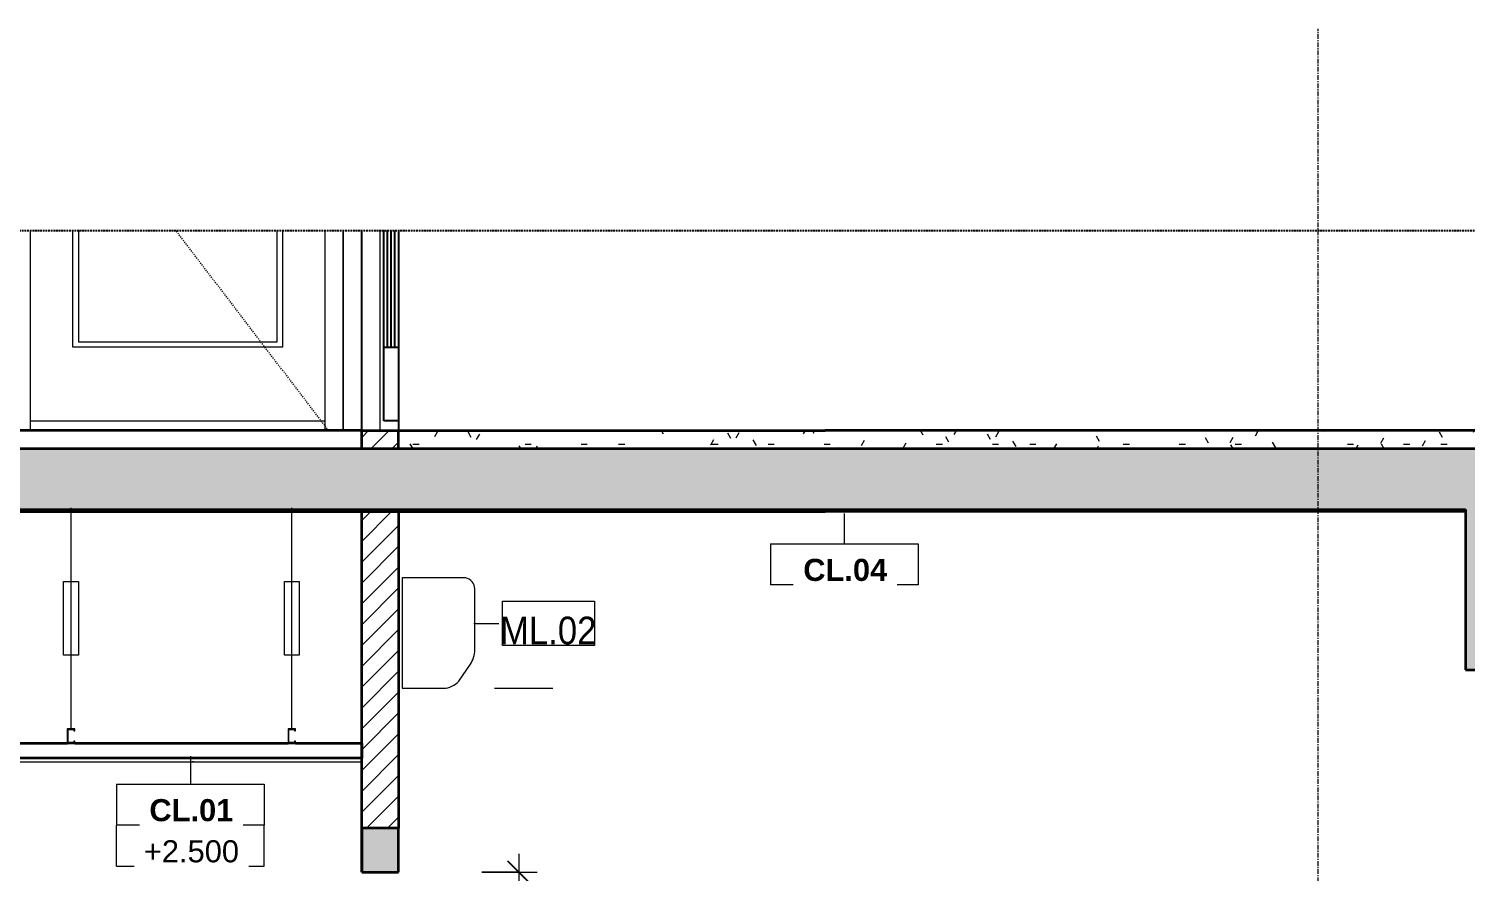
# Model space of a CAD drawing. Header units: millimetres. Extents: x 42054 to 236235, y 253 to 78637.
# Drawn here: x 77449 to 81356, y 4400 to 6691 of the extents above; entities that cross this region are included whole.
import ezdxf

# ---------------------------------------------------------------- set-up
doc = ezdxf.new("R2010")
doc.units = ezdxf.units.MM
for name, pattern in [('Centre', [31.75, 6.35, -4.7625, 15.875, -4.7625]), ('Dash', [6, 3, -3]), ('Grid Line', [22.225, 12.7, -3.175, 3.175, -3.175]), ('Hidden', [7.14375, 4.7625, -2.38125]), ('IMPORT-CENTER _2_', [40.64, 25.4, -5.08, 5.08, -5.08])]:
    doc.linetypes.add(name, pattern=pattern)
for name, color, linetype, lineweight in [('0-5', 130, 'Continuous', 5), ('A-ANNO-DIMS', 211, 'Continuous', 9), ('A-ANNO-DIMS-50', 211, 'Continuous', 9), ('A-CLNG-1', 250, 'Continuous', 35), ('A-CLNG-FNSH-1', 7, 'Continuous', 18), ('A-CLNG-IDEN', 151, 'Continuous', 9), ('A-CLNG-PATT-1', 7, 'Continuous', 18), ('A-DETL-GENF', 92, 'Continuous', 18), ('A-DETL-GENF-4', 92, 'Hidden', 25), ('A-DETL-GENF-5', 9, 'Continuous', 18), ('A-DETL-GENF-HDLN-1', 7, 'Dash', 18), ('A-DETL-MEDM', 33, 'Continuous', 35), ('A-DOOR', 31, 'Continuous', 18), ('A-DOOR-1', 7, 'Continuous', 18), ('A-DOOR-3', 10, 'Continuous', 25), ('A-FLOR-FNSH-1', 250, 'Continuous', 35), ('A-FLOR-LEVL-2', 51, 'Centre', 9), ('A-FLOR-PATT-1', 253, 'Continuous', 18), ('A-FLOR-PATT-3', 67, 'Continuous', 18), ('A-WALL-2', 250, 'Continuous', 35), ('A-WALL-3', 7, 'Continuous', 18), ('A-WALL-PATT-1', 9, 'Continuous', 18), ('G-IMPT', 8, 'Continuous', 18), ('G-IMPT-5', 8, 'IMPORT-CENTER _2_', 18), ('M-EQPM', 50, 'Continuous', 18), ('M-EQPM-1', 7, 'Continuous', 18), ('M-EQPM-3', 50, 'Continuous', 25), ('M-EQPM-IDEN', 50, 'Continuous', 9), ('S-GRID-1', 1, 'Grid Line', 9)]:
    doc.layers.add(name, color=color, linetype=linetype, lineweight=lineweight)
doc.styles.add('Arial_2', font='arial.ttf', dxfattribs={"width": 0.9, "height": 75})
doc.styles.add('Arial_3', font='arial.ttf', dxfattribs={"height": 60})
doc.styles.add('Arial_B_3', font='arialbd.ttf', dxfattribs={"height": 60})
doc.styles.add('UTM Avo', font='', dxfattribs={"width": 0.9, "height": 125})
doc.styles.get('UTM Avo').set_extended_font_data('UTM Avo')
doc.dimstyles.new('1_Dim_chi_tiet_2_5', dxfattribs={"dimscale": 304.8, "dimtxt": 124.912619, "dimasz": 0.19685, "dimexe": 0.164042, "dimexo": 0.0625, "dimgap": 0.016404, "dimtad": 1, "dimdec": 0, "dimrnd": 5, "dimzin": 0, "dimdsep": 46, "dimtxsty": 'UTM Avo', "dimblk1": 'OBLIQUE', "dimblk2": 'OBLIQUE', "dimsah": 1, "dimcen": 0.09, "dimdle": 0.164042, "dimazin": 0, "dimtfac": 1, "dimtdec": 4, "dimtix": 1, "dimtmove": 0, "dimatfit": 3, "dimfxl": 0.328084, "dimfxlon": 1, "dimtvp": 1, "dimtolj": 1, "dimtzin": 0, "dimarcsym": 2})
pattern_1 = [(50, (49739.84, 15773.77), (364.368, -31.878), [38.1, -419.1]), (355, (49739.84, 15773.77), (-70.486, 382.113), [30.48, -335.28]), (100.451, (49770.2, 15771.12), (293.885, 350.233), [32.38, -356.18]), (46.184, (49739.84, 15875.38), (542.158, -84.086), [57.15, -628.65]), (96.636, (49785, 15868.37), (474.805, 494.855), [48.57, -534.27]), (351.184, (49739.84, 15875.4), (474.81, 494.85), [45.72, -502.92]), (21, (49790.64, 15849.98), (303.2285, -204.5305), [38.1, -419.1]), (326, (49790.64, 15849.98), (123.604, 368.376), [30.48, -335.28]), (71.451, (49815.9, 15832.93), (426.834, 163.843), [32.38, -356.18]), (37.5, (49739.84, 15773.77), (6.1766, 169.1102), [3.353, -327.863, 3.353, -337.007, -336.55]), (37.5, (49739.84, 15773.77), (6.1766, 169.1102), [-671.576, 3.353, -333.197]), (7.5, (49739.84, 15773.77), (133.639, 200.3615), [3.353, -190.703, 3.353, -320.243, -128.27]), (7.5, (49739.84, 15773.77), (133.639, 200.3615), [-517.652, 3.353, -124.917]), (327.5, (49626.55, 15773.77), (271.1818, -11.4584), [3.353, -123.647, 3.353, -392.887, -525.78]), (327.5, (49626.55, 15773.77), (271.1818, -11.4584), [-523.24, 3.353, -522.427]), (317.5, (49575.75, 15773.77), (296.2585, 50.853), [3.353, -161.747, 3.353, -259.791, -373.38]), (317.5, (49575.75, 15773.77), (296.2585, 50.853), [-428.244, 3.353, -370.027]), (45, (49739.84, 15773.77), (-125.7236, 125.7236), []), (45, (49739.84, 15964.27), (-125.7236, 125.7236), [])]
pattern_2 = [(45, (49739.84, 15773.775), (-28.28427, 28.28427), [])]
pattern_3 = [(0, (49739.84, 15773.775), (203.2, 50.8), [16.764, -135.636, 16.764, -135.636, -812.8]), (0, (49739.84, 15773.775), (203.2, 50.8), [-304.8, 16.764, -288.036, 16.764, -135.636, -355.6]), (0, (49739.84, 15773.775), (203.2, 50.8), [-762, 16.764, -84.836, 16.764, -237.236]), (120, (49816.04, 15799.175), (-145.5941, 150.57636), [16.764, -135.636, 16.764, -135.636, -812.8]), (120, (49816.04, 15799.175), (-145.5941, 150.57636), [-304.8, 16.764, -288.036, 16.764, -135.636, -355.6]), (120, (49816.04, 15799.175), (-145.5941, 150.57636), [-762, 16.764, -84.836, 16.764, -237.236]), (240, (49841.44, 15900.775), (-57.6059, -201.37636), [16.764, -135.636, 16.764, -948.436]), (240, (49841.44, 15900.775), (-57.6059, -201.37636), [-169.164, -135.636, 16.764, -288.036, -508]), (240, (49841.44, 15900.775), (-57.6059, -201.37636), [-609.6, 16.764, -135.636, 16.764, -338.836]), (240, (49841.44, 15900.775), (-57.6059, -201.37636), [-778.764, -84.836, 16.764, -237.236])]

# ---------------------------------------------------------------- blocks, each defined once
blk = doc.blocks.new('NCV_TKTC_KET CAU_rvt-3-TKCS_CĂN HỘ LOẠI 1A - MẶT CẮT 2')
at = {"layer": 'A-FLOR-PATT-1'}
h = blk.add_hatch(dxfattribs=at)
h.set_pattern_fill('FP_3', color=256, style=0, pattern_type=2)
h.set_pattern_definition(pattern_1)
h.paths.add_polyline_path([(49683.2, 5380), (51412, 5380), (51412, 5385), (49152.9, 5385), (49152.9, 5380), (49202.6, 5380)])
h = blk.add_hatch(dxfattribs=at)
h.set_pattern_fill('FP_3', color=256, style=0, pattern_type=2)
h.set_pattern_definition(pattern_1)
h.paths.add_polyline_path([(49683.2, 5380), (51412, 5380), (51412, 5385), (49152.9, 5385), (49152.9, 5380), (49202.6, 5380)])
h = blk.add_hatch(dxfattribs=at)
h.set_pattern_fill('FP_3', color=256, style=0, pattern_type=2)
h.set_pattern_definition(pattern_1)
h.paths.add_polyline_path([(53152.6, 5380), (53152.6, 5385), (51412, 5385), (51412, 5380), (53143.5, 5380)])
h = blk.add_hatch(dxfattribs=at)
h.set_pattern_fill('FP_3', color=256, style=0, pattern_type=2)
h.set_pattern_definition(pattern_1)
h.paths.add_polyline_path([(53152.6, 5380), (53152.6, 5385), (51412, 5385), (51412, 5380), (53143.5, 5380)])
at = {"layer": 'A-FLOR-FNSH-1'}
for p in [(49152.9, 5380), (53152.6, 5380)]:
    blk.add_line(p, (51412, 5380), dxfattribs=at)
blk = doc.blocks.new('DOOR_CW_01 CANH MO-PANEL KINH - DIW_01-900x2200-CỬA GỖ VÂN LAMINATE-553375-TKCS_CĂN HỘ LOẠI 1A - MẶT CẮT 2')
at = {"layer": 'A-DOOR-1'}
for p, q in [((50152.6, 5600), (50152.6, 6143)), ((50202.6, 5600), (50202.6, 6143)), ((50252.6, 5600), (50252.6, 6143))]:
    blk.add_line(p, q, dxfattribs=at)
at = {"layer": 'A-DOOR-3'}
for p, q in [((50152.6, 5600), (50152.6, 6143)), ((50152.6, 5600), (50152.6, 6143)), ((50212.6, 5626), (50212.6, 6143)), ((50222.6, 5826), (50222.6, 6143)), ((50232.6, 5826), (50232.6, 6143)), ((50242.6, 5826), (50242.6, 6143)), ((50252.6, 6143), (50252.6, 5600)), ((50252.6, 6143), (50252.6, 5600)), ((50212.6, 5826), (50252.6, 5826)), ((50252.6, 5626), (50212.6, 5626))]:
    blk.add_line(p, q, dxfattribs=at)
blk = doc.blocks.new('DOOR_CW_01 CANH MO-PANEL KINH - DIG_01-900x2200-CỬA NHÔM KÍNH-901226-TKCS_CĂN HỘ LOẠI 1A - MẶT CẮT 2')
at = {"layer": 'A-DETL-GENF-HDLN-1'}
blk.add_line((50062.6, 5600), (49647.8, 6143), dxfattribs=at)
at = {"layer": 'A-DOOR-1'}
for p, q in [((49202.6, 6143), (49202.6, 5600)), ((49252.6, 5600), (49252.6, 6143)), ((49367.6, 5826), (49367.6, 6143)), ((49382.6, 6143), (49382.6, 5841)), ((49922.6, 5841), (49922.6, 6143)), ((49937.6, 6143), (49937.6, 5826)), ((50052.6, 6143), (50052.6, 5600)), ((50102.6, 5600), (50102.6, 6143)), ((49937.6, 5826), (49367.6, 5826)), ((49382.6, 5841), (49922.6, 5841)), ((49252.6, 5626), (50052.6, 5626))]:
    blk.add_line(p, q, dxfattribs=at)
blk = doc.blocks.new('NCV_TKTC_TANG 2_rvt-3-TKCS_CĂN HỘ LOẠI 1A - MẶT CẮT 2')
at = {"layer": 'A-FLOR-PATT-3'}
h = blk.add_hatch(dxfattribs=at)
h.set_pattern_fill('FP_5', color=256, style=0, pattern_type=2)
h.set_pattern_definition(pattern_3)
h.paths.add_polyline_path([(50301.3, 5550), (51412, 5550), (51412, 5600), (50252.6, 5600), (50252.6, 5550)])
h = blk.add_hatch(dxfattribs=at)
h.set_pattern_fill('FP_5', color=256, style=0, pattern_type=2)
h.set_pattern_definition(pattern_3)
h.paths.add_polyline_path([(51542.8, 5550), (53252.6, 5550), (53252.6, 5600), (51412, 5600), (51412, 5550)])
at = {"layer": 'A-WALL-PATT-1'}
h = blk.add_hatch(dxfattribs=at)
h.set_pattern_fill('FP_6', color=256, style=0, pattern_type=2)
h.set_pattern_definition(pattern_2)
h.paths.add_polyline_path([(50202.6, 5550), (50252.6, 5550), (50252.6, 5600), (50152.6, 5600), (50152.6, 5550), (50154.1, 5550)])
at = {"layer": 'A-FLOR-FNSH-1'}
for p, q in [((50152.6, 5600), (49152.6, 5600)), ((50152.6, 5550), (50152.6, 5600)), ((50252.6, 5600), (51412, 5600)), ((50252.6, 5550), (50252.6, 5600)), ((53252.6, 5600), (51412, 5600))]:
    blk.add_line(p, q, dxfattribs=at)
at = {"layer": 'A-WALL-2'}
for p, q in [((50152.6, 5550), (50152.6, 5600)), ((50152.6, 5600), (50252.6, 5600)), ((50252.6, 5550), (50252.6, 5600))]:
    blk.add_line(p, q, dxfattribs=at)
at = {"layer": 'A-WALL-3'}
for p, q in [((50102.6, 6143), (50102.6, 5700)), ((50102.6, 5700), (50102.6, 5600))]:
    blk.add_line(p, q, dxfattribs=at)
at = {"layer": 'A-DOOR'}
for name in ['DOOR_CW_01 CANH MO-PANEL KINH - DIG_01-900x2200-CỬA NHÔM KÍNH-901226-TKCS_CĂN HỘ LOẠI 1A - MẶT CẮT 2', 'DOOR_CW_01 CANH MO-PANEL KINH - DIW_01-900x2200-CỬA GỖ VÂN LAMINATE-553375-TKCS_CĂN HỘ LOẠI 1A - MẶT CẮT 2']:
    blk.add_blockref(name, (0, 0), dxfattribs=at)
blk = doc.blocks.new('Air_Conditioner_on_wall_20381 - Air_Conditioner_on_wall_20381-807496-TKCS_CĂN HỘ LOẠI 1A - MẶT CẮT 2')
at = {"layer": 'M-EQPM-1'}
for p, q in [((50435.2, 5200), (50263, 5200)), ((50263, 5200), (50263, 4900)), ((50460.3, 5004.1), (50460.3, 5170)), ((50416.4, 4919.1), (50448.4, 4964.8)), ((50263, 4900), (50375.3, 4900)), ((50513.9, 4900), (50672.1, 4900)), ((50513.9, 4900), (50672.1, 4900)), ((50513.9, 4900), (50672.1, 4900)), ((50513.9, 4900), (50672.1, 4900)), ((50642.1, 4900), (50672.1, 4900)), ((50642.1, 4900), (50672.1, 4900)), ((50642.1, 4900), (50672.1, 4900)), ((50642.1, 4900), (50672.1, 4900)), ((50642.1, 4900), (50672.1, 4900)), ((50642.1, 4900), (50672.1, 4900)), ((50642.1, 4900), (50672.1, 4900)), ((50642.1, 4900), (50672.1, 4900))]:
    blk.add_line(p, q, dxfattribs=at)
for centre, radius, start, end in [((50427.3, 5167.8), 33.1, 3.7944, 76.2056), ((50381.1, 5006.8), 79.3, 328.0261, 358.0261), ((50375.3, 4953.6), 53.6, 270.0167, 319.9833)]:
    blk.add_arc(centre, radius, start, end, dxfattribs=at)
blk = doc.blocks.new('NCV_TKTC_TANG 1_rvt-3-TKCS_CĂN HỘ LOẠI 1A - MẶT CẮT 2')
at = {"layer": 'A-CLNG-PATT-1'}
h = blk.add_hatch(dxfattribs=at)
h.set_pattern_fill('FP_4', color=256, style=0, pattern_type=2)
h.set_pattern_definition([(0, (49739.84, 15773.77), (406.4, 101.6), [16.764, -288.036, 16.764, -288.036, -1625.6]), (0, (49739.84, 15773.77), (406.4, 101.6), [-609.6, 16.764, -592.836, 16.764, -288.036, -711.2]), (0, (49739.84, 15773.77), (406.4, 101.6), [-1524, 16.764, -186.436, 16.764, -491.236]), (120, (49892.24, 15824.58), (-291.1882, 301.1527), [16.764, -288.036, 16.764, -1913.636]), (120, (49892.24, 15824.58), (-291.1882, 301.1527), [-321.564, -288.036, 16.764, -592.836, -1016]), (120, (49892.24, 15824.58), (-291.1882, 301.1527), [-1219.2, 16.764, -288.036, 16.764, -694.436]), (120, (49892.24, 15824.58), (-291.1882, 301.1527), [-1540.764, -186.436, 16.764, -491.236]), (240, (49943.04, 16027.77), (-115.2118, -402.7527), [16.764, -288.036, 16.764, -1913.636]), (240, (49943.04, 16027.77), (-115.2118, -402.7527), [-321.564, -288.036, 16.764, -592.836, -1016]), (240, (49943.04, 16027.77), (-115.2118, -402.7527), [-1219.2, 16.764, -288.036, 16.764, -694.436]), (240, (49943.04, 16027.77), (-115.2118, -402.7527), [-1540.764, -186.436, 16.764, -491.236])])
h.paths.add_polyline_path([(50102.6, 4700), (50152.6, 4700), (50152.6, 4710), (49152.6, 4710), (49152.6, 4700), (49814.8, 4700)])
at = {"layer": 'A-WALL-PATT-1'}
h = blk.add_hatch(dxfattribs=at)
h.set_pattern_fill('FP_6', color=256, style=0, pattern_type=2)
h.set_pattern_definition(pattern_2)
h.paths.add_polyline_path([(50252.6, 2150), (50252.6, 2200), (50152.6, 2200), (50152.6, 2150), (50251, 2150)])
h.paths.add_polyline_path([(50152.9, 4400), (50152.9, 4520), (50252.6, 4520), (50252.6, 5380), (50152.6, 5380), (50152.6, 4400)])
at = {"layer": 'A-CLNG-1'}
for p, q in [((50252.6, 5385), (50252.6, 5380)), ((50252.6, 5380), (51412, 5380)), ((53152.6, 5380), (51412, 5380)), ((49352.6, 4750), (49152.6, 4750)), ((49952.6, 4750), (49372.6, 4750)), ((50152.6, 4750), (49972.6, 4750)), ((50152.6, 4750), (50152.6, 4710)), ((50152.6, 4710), (49152.6, 4710))]:
    blk.add_line(p, q, dxfattribs=at)
at = {"layer": 'A-CLNG-FNSH-1'}
for p in [(49152.6, 4700), (50152.6, 4710)]:
    blk.add_line(p, (50152.6, 4700), dxfattribs=at)
at = {"layer": 'A-WALL-2'}
for p, q in [((50152.6, 4400), (50152.6, 5380)), ((50152.6, 5380), (50252.6, 5380)), ((50252.6, 5380), (50252.6, 4520))]:
    blk.add_line(p, q, dxfattribs=at)
at = {"layer": 'M-EQPM'}
blk.add_blockref('Air_Conditioner_on_wall_20381 - Air_Conditioner_on_wall_20381-807496-TKCS_CĂN HỘ LOẠI 1A - MẶT CẮT 2', (0, 0), dxfattribs=at)
blk = doc.blocks.new('TKTC_XREF_251221_MB TANG 2-7 - TKTC_XREF_260130_MB TANG 2-5_dwg_THU NUOC - THU NUOC-444531-TKCS_MB TẦNG 1-4746810-TKCS_CĂN HỘ LOẠI 1A - MẶT CẮT 2')
at = {"layer": 'G-IMPT'}
for p, q in [((52953.5, 5600), (53103.5, 5600)), ((53103.5, 5600), (52953.5, 5600)), ((52978.5, 5600), (53078.5, 5600)), ((53078.5, 5600), (52978.5, 5600)), ((52983.5, 5600), (53073.5, 5600)), ((53073.5, 5600), (52983.5, 5600)), ((53073.5, 5600), (52983.5, 5600)), ((52983.5, 5600), (53073.5, 5600)), ((52996.4, 5600), (52996.4, 5600)), ((52996.4, 5600), (52996.4, 5600)), ((52996.4, 5600), (52996.4, 5600)), ((52996.4, 5600), (53020.5, 5600)), ((53020.5, 5600), (52996.4, 5600)), ((52996.4, 5600), (53060.6, 5600)), ((53060.6, 5600), (52996.4, 5600)), ((52996.4, 5600), (53060.6, 5600)), ((53060.6, 5600), (52996.4, 5600)), ((53008.8, 5600), (53008.8, 5600)), ((53008.8, 5600), (53008.8, 5600)), ((53008.8, 5600), (53048.3, 5600)), ((53048.3, 5600), (53008.8, 5600)), ((53008.8, 5600), (53048.3, 5600)), ((53048.3, 5600), (53008.8, 5600)), ((53018.7, 5600), (53018.7, 5600)), ((53018.7, 5600), (53018.7, 5600)), ((53018.7, 5600), (53038.3, 5600)), ((53038.3, 5600), (53018.7, 5600)), ((53018.7, 5600), (53038.3, 5600)), ((53038.3, 5600), (53018.7, 5600)), ((53060.6, 5600), (53036.5, 5600)), ((53036.5, 5600), (53060.6, 5600)), ((53038.3, 5600), (53038.3, 5600)), ((53038.3, 5600), (53038.3, 5600)), ((53048.3, 5600), (53048.3, 5600)), ((53048.3, 5600), (53048.3, 5600)), ((53060.6, 5600), (53060.6, 5600)), ((53060.6, 5600), (53060.6, 5600)), ((53060.6, 5600), (53060.6, 5600))]:
    blk.add_line(p, q, dxfattribs=at)
blk = doc.blocks.new('TKTC_XREF_251221_MB TANG 2-7 - TKTC_XREF_260130_MB TANG 2-5_dwg_$cc-V54-TKCS_CĂN HỘ LOẠI 1A - MẶT CẮT 2')
at = {"layer": 'G-IMPT-5'}
for p, q in [((44805.9, 5600), (44684.8, 5600)), ((44745, 5600), (44745.7, 5600))]:
    blk.add_line(p, q, dxfattribs=at)
at = {"layer": 'M-EQPM'}
for p, q in [((44700.3, 5600), (44700.3, 5600)), ((44745.3, 5600), (44745.1, 5600)), ((44745.1, 5600), (44745.6, 5600)), ((44745.6, 5600), (44745.3, 5600))]:
    blk.add_line(p, q, dxfattribs=at)
blk = doc.blocks.new('TKTC_XREF_251221_MB TANG 2-7 - TKTC_XREF_260130_MB TANG 2-5_dwg_CUM U_DN100-V55-TKCS_CĂN HỘ LOẠI 1A - MẶT CẮT 2')
at = {"layer": 'G-IMPT'}
for p, q in [((44681.3, 5600), (44682.1, 5600)), ((44682.1, 5600), (44681.3, 5600)), ((44681.3, 5600), (44681.3, 5600)), ((44681.4, 5600), (44682.2, 5600)), ((44682.2, 5600), (44681.4, 5600)), ((44681.4, 5600), (44681.4, 5600)), ((44683.3, 5600), (44683.3, 5600)), ((44683.4, 5600), (44683.4, 5600)), ((44684.8, 5600), (44684.8, 5600)), ((44684.9, 5600), (44684.9, 5600)), ((44686.4, 5600), (44686.4, 5600)), ((44686.5, 5600), (44686.5, 5600)), ((44687.1, 5600), (44687.1, 5600)), ((44687.1, 5600), (44687.1, 5600)), ((44687.1, 5600), (44687.1, 5600)), ((44690.9, 5600), (44687.1, 5600)), ((44690.9, 5600), (44687.1, 5600)), ((44687.2, 5600), (44687.2, 5600)), ((44687.2, 5600), (44687.3, 5600)), ((44691, 5600), (44687.2, 5600)), ((44687.3, 5600), (44687.3, 5600)), ((44691, 5600), (44687.3, 5600)), ((44692.4, 5600), (44743.7, 5600)), ((44692.6, 5600), (44743.9, 5600)), ((44743.9, 5600), (44743.7, 5600)), ((44743.9, 5600), (44743.7, 5600)), ((44743.9, 5600), (44743.8, 5600))]:
    blk.add_line(p, q, dxfattribs=at)
at = {"layer": 'G-IMPT', "flags": 128}
for points in [[(44686.4, 5600), (44682.1, 5600), (44682.1, 5600), (44686.4, 5600)], [(44686.5, 5600), (44682.2, 5600), (44682.2, 5600), (44686.5, 5600)], [(44687.1, 5600), (44690.9, 5600), (44690.9, 5600), (44687.1, 5600)], [(44687.3, 5600), (44691, 5600), (44691, 5600), (44687.2, 5600)], [(44690.9, 5600), (44690.9, 5600), (44692.4, 5600), (44692.4, 5600), (44690.9, 5600), (44690.9, 5600)], [(44691, 5600), (44691, 5600), (44692.5, 5600), (44692.6, 5600), (44691, 5600), (44691, 5600)], [(44692.4, 5600), (44743.7, 5600), (44743.8, 5600)], [(44692.6, 5600), (44743.9, 5600), (44743.9, 5600)]]:
    blk.add_lwpolyline(points, dxfattribs=at)
blk = doc.blocks.new('TKTC_XREF_251221_MB TANG 2-7 - TKTC_XREF_260130_MB TANG 2-5_dwg_$cc-V56-TKCS_CĂN HỘ LOẠI 1A - MẶT CẮT 2')
at = {"layer": 'G-IMPT-5'}
for p, q in [((53006, 5600), (52884.9, 5600)), ((52945, 5600), (52945.8, 5600))]:
    blk.add_line(p, q, dxfattribs=at)
at = {"layer": 'M-EQPM'}
for p, q in [((52900.4, 5600), (52900.4, 5600)), ((52945.4, 5600), (52945.1, 5600)), ((52945.1, 5600), (52945.7, 5600)), ((52945.7, 5600), (52945.4, 5600))]:
    blk.add_line(p, q, dxfattribs=at)
blk = doc.blocks.new('TKTC_XREF_251221_MB TANG 2-7 - TKTC_XREF_260130_MB TANG 2-5_dwg_CUM U_DN100-V57-TKCS_CĂN HỘ LOẠI 1A - MẶT CẮT 2')
at = {"layer": 'G-IMPT'}
for p, q in [((52881.4, 5600), (52882.2, 5600)), ((52882.2, 5600), (52881.4, 5600)), ((52881.4, 5600), (52882.2, 5600)), ((52882.2, 5600), (52881.4, 5600)), ((52886.5, 5600), (52882.2, 5600)), ((52882.2, 5600), (52886.5, 5600)), ((52886.5, 5600), (52882.2, 5600)), ((52882.2, 5600), (52886.5, 5600)), ((52887.3, 5600), (52887.3, 5600)), ((52887.3, 5600), (52887.3, 5600)), ((52887.3, 5600), (52891, 5600)), ((52891, 5600), (52887.3, 5600)), ((52891, 5600), (52887.3, 5600)), ((52891, 5600), (52887.3, 5600)), ((52887.3, 5600), (52891, 5600)), ((52891, 5600), (52887.3, 5600)), ((52891, 5600), (52887.3, 5600)), ((52891, 5600), (52887.3, 5600)), ((52891, 5600), (52892.6, 5600)), ((52892.6, 5600), (52891, 5600)), ((52891, 5600), (52892.6, 5600)), ((52892.6, 5600), (52891, 5600)), ((52892.6, 5600), (52943.9, 5600)), ((52892.6, 5600), (52943.9, 5600)), ((52892.6, 5600), (52943.9, 5600)), ((52892.6, 5600), (52943.9, 5600)), ((52943.9, 5600), (52990.8, 5600)), ((52990.8, 5600), (52943.9, 5600)), ((52943.9, 5600), (52943.9, 5600)), ((52943.9, 5600), (52997, 5600)), ((52997, 5600), (52943.9, 5600))]:
    blk.add_line(p, q, dxfattribs=at)
blk = doc.blocks.new('TKTC_XREF_251221_MB TANG 2-7 - TKTC_XREF_260130_MB TANG 2-5_dwg_$cc-4746798-TKCS_CĂN HỘ LOẠI 1A - MẶT CẮT 2')
at = {"layer": 'G-IMPT-5'}
for p, q in [((52753.2, 5600), (52632.1, 5600)), ((52693, 5600), (52692.2, 5600))]:
    blk.add_line(p, q, dxfattribs=at)
at = {"layer": 'M-EQPM'}
for p, q in [((52737.6, 5600), (52647.6, 5600)), ((52647.6, 5600), (52692.6, 5600)), ((52692.3, 5600), (52692.3, 5600)), ((52692.6, 5600), (52737.6, 5600))]:
    blk.add_line(p, q, dxfattribs=at)
blk = doc.blocks.new('TKTC_XREF_251221_MB TANG 2-7 - TKTC_XREF_260130_MB TANG 2-5_dwg_CUM U_DN100-V58-TKCS_CĂN HỘ LOẠI 1A - MẶT CẮT 2')
at = {"layer": 'G-IMPT'}
for p, q in [((52638.5, 5600), (52637, 5600)), ((52637, 5600), (52649.1, 5600)), ((52638.5, 5600), (52640.8, 5600)), ((52647.6, 5600), (52638.5, 5600)), ((52639.6, 5600), (52646.5, 5600)), ((52748.8, 5600), (52639.9, 5600)), ((52640.8, 5600), (52645.3, 5600)), ((52641, 5600), (52641.8, 5600)), ((52641, 5600), (52645.1, 5600)), ((52641.8, 5600), (52644.3, 5600)), ((52641.8, 5600), (52644.3, 5600)), ((52641.8, 5600), (52644.3, 5600)), ((52644.3, 5600), (52645.1, 5600)), ((52645.3, 5600), (52647.6, 5600)), ((52742.5, 5600), (52646.2, 5600)), ((52646.2, 5600), (52649.4, 5600)), ((52649.1, 5600), (52647.6, 5600)), ((52739.4, 5600), (52649.4, 5600)), ((52742.5, 5600), (52739.4, 5600)), ((52741.1, 5600), (52739.6, 5600)), ((52739.6, 5600), (52751.7, 5600)), ((52741.1, 5600), (52743.4, 5600)), ((52750.2, 5600), (52741.1, 5600)), ((52742.3, 5600), (52749.1, 5600)), ((52743.4, 5600), (52747.9, 5600)), ((52743.7, 5600), (52744.4, 5600)), ((52743.7, 5600), (52747.7, 5600)), ((52744.4, 5600), (52746.9, 5600)), ((52744.4, 5600), (52746.9, 5600)), ((52744.4, 5600), (52746.9, 5600)), ((52746.9, 5600), (52747.7, 5600)), ((52747.9, 5600), (52750.2, 5600)), ((52751.7, 5600), (52750.2, 5600))]:
    blk.add_line(p, q, dxfattribs=at)
blk = doc.blocks.new('TKTC_XREF_251221_MB TANG 2-7 - TKTC_XREF_260130_MB TANG 2-5_dwg_$cc-4746808-TKCS_CĂN HỘ LOẠI 1A - MẶT CẮT 2')
at = {"layer": 'G-IMPT-5'}
for p, q in [((49809.2, 5600), (49656.2, 5600)), ((49732.7, 5600), (49732.7, 5600))]:
    blk.add_line(p, q, dxfattribs=at)
at = {"layer": 'M-EQPM'}
for p, q in [((49789.5, 5600), (49675.8, 5600)), ((49675.8, 5600), (49732.7, 5600)), ((49732.7, 5600), (49678.6, 5600)), ((49678.6, 5600), (49786.7, 5600)), ((49786.7, 5600), (49732.7, 5600)), ((49732.7, 5600), (49789.5, 5600))]:
    blk.add_line(p, q, dxfattribs=at)
blk = doc.blocks.new('TKTC_XREF_251221_MB TANG 2-7 - TKTC_XREF_260130_MB TANG 2-5_dwg_CUM U_DN100-V59-TKCS_CĂN HỘ LOẠI 1A - MẶT CẮT 2')
at = {"layer": 'G-IMPT'}
for p, q in [((49674.6, 5600), (49659.3, 5600)), ((49659.3, 5600), (49661.2, 5600)), ((49664.1, 5600), (49661.2, 5600)), ((49661.2, 5600), (49672.7, 5600)), ((49671.2, 5600), (49662.6, 5600)), ((49662.9, 5600), (49800.6, 5600)), ((49669.8, 5600), (49664.1, 5600)), ((49665.3, 5600), (49664.4, 5600)), ((49669.5, 5600), (49664.4, 5600)), ((49668.5, 5600), (49665.3, 5600)), ((49668.5, 5600), (49665.3, 5600)), ((49668.5, 5600), (49665.3, 5600)), ((49669.5, 5600), (49668.5, 5600)), ((49672.7, 5600), (49669.8, 5600)), ((49670.9, 5600), (49792.6, 5600)), ((49670.9, 5600), (49674.9, 5600)), ((49672.7, 5600), (49674.6, 5600)), ((49674.9, 5600), (49788.6, 5600)), ((49792.6, 5600), (49788.6, 5600)), ((49804.3, 5600), (49788.9, 5600)), ((49788.9, 5600), (49790.9, 5600)), ((49793.7, 5600), (49790.9, 5600)), ((49790.9, 5600), (49802.4, 5600)), ((49800.9, 5600), (49792.3, 5600)), ((49799.5, 5600), (49793.7, 5600)), ((49795, 5600), (49794.1, 5600)), ((49799.2, 5600), (49794.1, 5600)), ((49798.2, 5600), (49795, 5600)), ((49798.2, 5600), (49795, 5600)), ((49798.2, 5600), (49795, 5600)), ((49799.2, 5600), (49798.2, 5600)), ((49802.4, 5600), (49799.5, 5600)), ((49802.4, 5600), (49804.3, 5600))]:
    blk.add_line(p, q, dxfattribs=at)
blk = doc.blocks.new('TKTC_XREF_251221_MB TANG 2-7 - TKTC_XREF_260130_MB TANG 2-5_dwg_THU NUOC - THU NUOC-444531-TKCS_MB TẦNG 1-4746804-TKCS_CĂN HỘ LOẠI 1A - MẶT CẮT 2')
at = {"layer": 'G-IMPT'}
for p, q in [((44453.7, 5600), (44303.7, 5600)), ((44303.7, 5600), (44453.7, 5600)), ((44428.7, 5600), (44328.7, 5600)), ((44328.7, 5600), (44428.7, 5600)), ((44423.7, 5600), (44333.7, 5600)), ((44333.7, 5600), (44423.7, 5600)), ((44333.7, 5600), (44423.7, 5600)), ((44423.7, 5600), (44333.7, 5600)), ((44346.7, 5600), (44346.7, 5600)), ((44346.7, 5600), (44346.7, 5600)), ((44346.7, 5600), (44346.7, 5600)), ((44346.7, 5600), (44370.7, 5600)), ((44370.7, 5600), (44346.7, 5600)), ((44410.9, 5600), (44346.7, 5600)), ((44346.7, 5600), (44410.9, 5600)), ((44410.9, 5600), (44346.7, 5600)), ((44346.7, 5600), (44410.9, 5600)), ((44359, 5600), (44359, 5600)), ((44359, 5600), (44359, 5600)), ((44398.5, 5600), (44359, 5600)), ((44359, 5600), (44398.5, 5600)), ((44398.5, 5600), (44359, 5600)), ((44359, 5600), (44398.5, 5600)), ((44368.9, 5600), (44368.9, 5600)), ((44368.9, 5600), (44368.9, 5600)), ((44388.5, 5600), (44368.9, 5600)), ((44368.9, 5600), (44388.5, 5600)), ((44388.5, 5600), (44368.9, 5600)), ((44368.9, 5600), (44388.5, 5600)), ((44410.9, 5600), (44386.7, 5600)), ((44386.7, 5600), (44410.9, 5600)), ((44388.5, 5600), (44388.5, 5600)), ((44388.5, 5600), (44388.5, 5600)), ((44398.5, 5600), (44398.5, 5600)), ((44398.5, 5600), (44398.5, 5600)), ((44410.9, 5600), (44410.9, 5600)), ((44410.9, 5600), (44410.9, 5600)), ((44410.9, 5600), (44410.9, 5600))]:
    blk.add_line(p, q, dxfattribs=at)
blk = doc.blocks.new('TKTC_XREF_251221_MB TANG 2-7 - TKTC_XREF_251221_MB TANG 2-7-2039446-TKCS_CĂN HỘ LOẠI 1A - MẶT CẮT 2')
at = {"layer": 'M-EQPM'}
for p, q in [((49804.1, 5600), (49653.7, 5600)), ((49653.7, 5600), (49654, 5600)), ((49653.8, 5600), (49804.2, 5600)), ((49804.2, 5600), (49653.8, 5600)), ((49654, 5600), (49804.4, 5600)), ((49804.4, 5600), (49804.1, 5600)), ((52635, 5600), (52754.6, 5600)), ((52752.6, 5600), (52636.8, 5600)), ((52636.8, 5600), (52752.6, 5600)), ((52754.6, 5600), (52636.8, 5600)), ((52852.6, 5600), (52892.4, 5600)), ((52892.4, 5600), (52852.6, 5600)), ((52852.6, 5600), (52892.6, 5600)), ((52892.6, 5600), (52852.6, 5600)), ((52892.6, 5600), (53012.4, 5600)), ((53012.4, 5600), (52892.6, 5600)), ((52892.6, 5600), (53012.6, 5600)), ((53012.6, 5600), (52892.6, 5600))]:
    blk.add_line(p, q, dxfattribs=at)
at = {"layer": 'M-EQPM-3'}
for p, q in [((44802.6, 5600), (49452.6, 5600)), ((48852.6, 5600), (53638.7, 5600)), ((52927.6, 5600), (48852.6, 5600)), ((49452.6, 5600), (52927.6, 5600)), ((52927.6, 5600), (53638.7, 5600)), ((53638.7, 5600), (52927.6, 5600))]:
    blk.add_line(p, q, dxfattribs=at)
for name, p in [('TKTC_XREF_251221_MB TANG 2-7 - TKTC_XREF_260130_MB TANG 2-5_dwg_$cc-4746808-TKCS_CĂN HỘ LOẠI 1A - MẶT CẮT 2', (0, 0)), ('TKTC_XREF_251221_MB TANG 2-7 - TKTC_XREF_260130_MB TANG 2-5_dwg_CUM U_DN100-V59-TKCS_CĂN HỘ LOẠI 1A - MẶT CẮT 2', (0, 0)), ('TKTC_XREF_251221_MB TANG 2-7 - TKTC_XREF_260130_MB TANG 2-5_dwg_THU NUOC - THU NUOC-444531-TKCS_MB TẦNG 1-4746804-TKCS_CĂN HỘ LOẠI 1A - MẶT CẮT 2', (5449.4, 0)), ('TKTC_XREF_251221_MB TANG 2-7 - TKTC_XREF_260130_MB TANG 2-5_dwg_$cc-4746798-TKCS_CĂN HỘ LOẠI 1A - MẶT CẮT 2', (0, 0)), ('TKTC_XREF_251221_MB TANG 2-7 - TKTC_XREF_260130_MB TANG 2-5_dwg_CUM U_DN100-V58-TKCS_CĂN HỘ LOẠI 1A - MẶT CẮT 2', (0, 0)), ('TKTC_XREF_251221_MB TANG 2-7 - TKTC_XREF_260130_MB TANG 2-5_dwg_CUM U_DN100-V55-TKCS_CĂN HỘ LOẠI 1A - MẶT CẮT 2', (8200, 0)), ('TKTC_XREF_251221_MB TANG 2-7 - TKTC_XREF_260130_MB TANG 2-5_dwg_CUM U_DN100-V57-TKCS_CĂN HỘ LOẠI 1A - MẶT CẮT 2', (0, 0)), ('TKTC_XREF_251221_MB TANG 2-7 - TKTC_XREF_260130_MB TANG 2-5_dwg_$cc-V54-TKCS_CĂN HỘ LOẠI 1A - MẶT CẮT 2', (8200, 0)), ('TKTC_XREF_251221_MB TANG 2-7 - TKTC_XREF_260130_MB TANG 2-5_dwg_$cc-V56-TKCS_CĂN HỘ LOẠI 1A - MẶT CẮT 2', (0, 0)), ('TKTC_XREF_251221_MB TANG 2-7 - TKTC_XREF_260130_MB TANG 2-5_dwg_THU NUOC - THU NUOC-444531-TKCS_MB TẦNG 1-4746810-TKCS_CĂN HỘ LOẠI 1A - MẶT CẮT 2', (0, 0))]:
    blk.add_blockref(name, p)
blk = doc.blocks.new('BORDER VIEW - BORDER VIEW-3681495-TKCS_CĂN HỘ LOẠI 1A - MẶT CẮT 2')
at = {"layer": 'A-DETL-GENF-4'}
blk.add_line((44392.6, 6143), (53488.7, 6143), dxfattribs=at)
blk = doc.blocks.new('Repeating Detail - THANH TREO TRẦN 600-354052-TKCS_CĂN HỘ LOẠI 1A - MẶT CẮT 2')
at = {"layer": 'A-DETL-GENF'}
for points in [[(49372.564287, 4750), (49372.564287, 4756), (49370.064287, 4756), (49370.064287, 4752.5), (49355.064287, 4752.5), (49355.064287, 4787.5), (49370.064287, 4787.5), (49370.064287, 4784), (49372.564287, 4784), (49372.564287, 4790), (49352.564287, 4790), (49352.564287, 4750), (49370.064287, 4750)], [(49972.564287, 4750), (49972.564287, 4756), (49970.064287, 4756), (49970.064287, 4752.5), (49955.064287, 4752.5), (49955.064287, 4787.5), (49970.064287, 4787.5), (49970.064287, 4784), (49972.564287, 4784), (49972.564287, 4790), (49952.564287, 4790), (49952.564287, 4750), (49970.064287, 4750)]]:
    blk.add_hatch(color=256, dxfattribs=at).paths.add_polyline_path(points)
for p, q in [((49362.564287, 4790), (49362.564287, 5390)), ((49962.564287, 4790), (49962.564287, 5390)), ((49342.564287, 5190), (49382.564287, 5190)), ((49342.564287, 4990), (49342.564287, 5190)), ((49382.564287, 5190), (49382.564287, 4990)), ((49942.564287, 5190), (49982.564287, 5190)), ((49942.564287, 4990), (49942.564287, 5190)), ((49982.564287, 5190), (49982.564287, 4990)), ((49382.564287, 4990), (49342.564287, 4990)), ((49982.564287, 4990), (49942.564287, 4990)), ((49372.564287, 4790), (49352.564287, 4790)), ((49352.564287, 4790), (49352.564287, 4750)), ((49372.564287, 4790), (49352.564287, 4790)), ((49352.564287, 4790), (49352.564287, 4750)), ((49355.064287, 4787.5), (49370.064287, 4787.5)), ((49355.064287, 4752.5), (49355.064287, 4787.5)), ((49355.064287, 4752.5), (49355.064287, 4787.5)), ((49355.064287, 4787.5), (49370.064287, 4787.5)), ((49370.064287, 4787.5), (49370.064287, 4784)), ((49370.064287, 4787.5), (49370.064287, 4784)), ((49370.064287, 4784), (49372.564287, 4784)), ((49370.064287, 4784), (49372.564287, 4784)), ((49372.564287, 4784), (49372.564287, 4790)), ((49372.564287, 4784), (49372.564287, 4790)), ((49972.564287, 4790), (49952.564287, 4790)), ((49952.564287, 4790), (49952.564287, 4750)), ((49972.564287, 4790), (49952.564287, 4790)), ((49952.564287, 4790), (49952.564287, 4750)), ((49955.064287, 4787.5), (49970.064287, 4787.5)), ((49955.064287, 4752.5), (49955.064287, 4787.5)), ((49955.064287, 4752.5), (49955.064287, 4787.5)), ((49955.064287, 4787.5), (49970.064287, 4787.5)), ((49970.064287, 4787.5), (49970.064287, 4784)), ((49970.064287, 4787.5), (49970.064287, 4784)), ((49970.064287, 4784), (49972.564287, 4784)), ((49970.064287, 4784), (49972.564287, 4784)), ((49972.564287, 4784), (49972.564287, 4790)), ((49972.564287, 4784), (49972.564287, 4790)), ((49352.564287, 4750), (49372.564287, 4750)), ((49352.564287, 4750), (49372.564287, 4750)), ((49370.064287, 4752.5), (49355.064287, 4752.5)), ((49370.064287, 4752.5), (49355.064287, 4752.5)), ((49372.564287, 4756), (49370.064287, 4756)), ((49370.064287, 4756), (49370.064287, 4752.5)), ((49372.564287, 4756), (49370.064287, 4756)), ((49370.064287, 4756), (49370.064287, 4752.5)), ((49372.564287, 4750), (49372.564287, 4756)), ((49372.564287, 4750), (49372.564287, 4756)), ((49952.564287, 4750), (49972.564287, 4750)), ((49952.564287, 4750), (49972.564287, 4750)), ((49970.064287, 4752.5), (49955.064287, 4752.5)), ((49970.064287, 4752.5), (49955.064287, 4752.5)), ((49972.564287, 4756), (49970.064287, 4756)), ((49970.064287, 4756), (49970.064287, 4752.5)), ((49972.564287, 4756), (49970.064287, 4756)), ((49970.064287, 4756), (49970.064287, 4752.5)), ((49972.564287, 4750), (49972.564287, 4756)), ((49972.564287, 4750), (49972.564287, 4756))]:
    blk.add_line(p, q, dxfattribs=at)
blk = doc.blocks.new('DIMBLOCK73-TKCS_CĂN HỘ LOẠI 1A - MẶT CẮT 2')
at = {"layer": 'A-ANNO-DIMS-50', "lineweight": 25}
for p, q in [((78780.4, 4400), (78750.4, 4430)), ((78780.4, 4400), (78810.4, 4370)), ((78780.4, 2200), (78750.4, 2230)), ((78780.4, 2200), (78810.4, 2170))]:
    blk.add_line(p, q, dxfattribs=at)
at = {"layer": 'A-ANNO-DIMS-50'}
for p, q in [((78780.4, 4450), (78780.4, 2150)), ((78680.4, 4400), (78830.4, 4400)), ((78780.4, 4400), (78680.4, 4400)), ((78880.4, 2200), (78730.4, 2200)), ((78780.4, 2200), (78880.4, 2200))]:
    blk.add_line(p, q, dxfattribs=at)
at = {"layer": 'A-ANNO-DIMS-50', "color": 0, "insert": (78618, 3128.8), "char_height": 125, "width": 410.824, "attachment_point": 1, "rotation": 90, "line_spacing_factor": 1.110334, "style": 'UTM Avo'}
blk.add_mtext('2200', dxfattribs=at)
blk = doc.blocks.new('_Oblique')
at = {"color": 0, "linetype": 'ByBlock', "lineweight": -2}
blk.add_line((-0.5, -0.5), (0.5, 0.5), dxfattribs=at)
blk = doc.blocks.new('M_Ceiling Tag w Height - M_Ceiling Tag w Height-4076435-TKCS_CĂN HỘ LOẠI 1A - MẶT CẮT 2')
at = {"layer": 'A-CLNG-IDEN'}
for p, q in [((49486.3, 4639.4), (49486.3, 4528.2)), ((49486.3, 4639.4), (49887.5, 4639.4)), ((49887.5, 4639.4), (49887.5, 4528.2)), ((49486.3, 4416.9), (49486.3, 4528.2)), ((49887.5, 4528.2), (49486.3, 4528.2)), ((49887.5, 4416.9), (49887.5, 4528.2)), ((49486.3, 4416.9), (49887.5, 4416.9))]:
    blk.add_line(p, q, dxfattribs=at)
blk = doc.blocks.new('M_Ceiling Tag w Height - M_Ceiling Tag-4076437-TKCS_CĂN HỘ LOẠI 1A - MẶT CẮT 2')
at = {"layer": 'A-CLNG-IDEN'}
for p, q in [((51263.5, 5292.2), (51263.5, 5181)), ((51263.5, 5292.2), (51664.7, 5292.2)), ((51664.7, 5292.2), (51664.7, 5181)), ((51664.7, 5181), (51263.5, 5181))]:
    blk.add_line(p, q, dxfattribs=at)
blk = doc.blocks.new('M_ME Tag - Boxed-4073756-TKCS_CĂN HỘ LOẠI 1A - MẶT CẮT 2')
at = {"layer": 'M-EQPM-IDEN'}
for p, q in [((50535.2, 5016.1), (50535.2, 5136.1)), ((50535.2, 5136.1), (50785.2, 5136.1)), ((50785.2, 5136.1), (50785.2, 5016.1)), ((50785.2, 5016.1), (50535.2, 5016.1))]:
    blk.add_line(p, q, dxfattribs=at)

msp = doc.modelspace()

# ---------------------------------------------------------------- hatches: boundary and pattern name
at = {"layer": 'A-DETL-GENF-5'}
h = msp.add_hatch(dxfattribs=at)
h.set_pattern_fill('FP_3', color=256, style=0, pattern_type=2)
h.set_pattern_definition([(50, (77940.73, 15773.77), (364.368, -31.878), [38.1, -419.1]), (355, (77940.73, 15773.77), (-70.486, 382.113), [30.48, -335.28]), (100.451, (77971.1, 15771.12), (293.885, 350.233), [32.38, -356.18]), (46.184, (77940.73, 15875.38), (542.158, -84.086), [57.15, -628.65]), (96.636, (77985.9, 15868.37), (474.805, 494.855), [48.57, -534.27]), (351.184, (77940.7, 15875.4), (474.81, 494.85), [45.72, -502.92]), (21, (77991.53, 15849.98), (303.2285, -204.5305), [38.1, -419.1]), (326, (77991.53, 15849.98), (123.604, 368.376), [30.48, -335.28]), (71.451, (78016.8, 15832.93), (426.834, 163.843), [32.38, -356.18]), (37.5, (77940.73, 15773.77), (6.1766, 169.1102), [3.353, -327.863, 3.353, -337.007, -336.55]), (37.5, (77940.73, 15773.77), (6.1766, 169.1102), [-671.576, 3.353, -333.197]), (7.5, (77940.73, 15773.77), (133.6389, 200.3615), [3.353, -190.703, 3.353, -320.243, -128.27]), (7.5, (77940.73, 15773.77), (133.6389, 200.3615), [-517.652, 3.353, -124.917]), (327.5, (77827.44, 15773.77), (271.1818, -11.4584), [3.353, -123.647, 3.353, -392.887, -525.78]), (327.5, (77827.44, 15773.77), (271.1818, -11.4584), [-523.24, 3.353, -522.427]), (317.5, (77776.64, 15773.77), (296.2585, 50.853), [3.353, -161.747, 3.353, -259.791, -373.38]), (317.5, (77776.64, 15773.77), (296.2585, 50.853), [-428.244, 3.353, -370.027]), (45, (77940.73, 15773.77), (-125.7236, 125.7236), []), (45, (77940.73, 15964.27), (-125.7236, 125.7236), [])])
h.paths.add_polyline_path([(81353.5, 1600), (81653.5, 1600), (81653.5, 2150), (77353.8, 2150), (77353.8, 2100), (72653.5, 2100), (72653.5, 2130), (72443.5, 2130), (72443.5, 1950), (72653.5, 1950), (72653.5, 1700), (73253.5, 1700), (73253.5, 1930), (77153.8, 1930), (77153.8, 1750), (77353.8, 1750), (77353.8, 1980), (81353.5, 1980), (81353.5, 1600)])
h.paths.add_polyline_path([(78453.8, 4400), (78453.5, 4520), (78353.8, 4520), (78353.8, 4400), (78453.5, 4400)])
h.paths.add_polyline_path([(81453.5, 4600), (81653.5, 4600), (81653.5, 4700), (81453.5, 4700)])
h.paths.add_polyline_path([(81453.5, 4950), (81653.5, 4950), (81653.5, 5550), (77353.8, 5550), (77353.8, 5500), (72653.5, 5500), (72653.5, 5530), (72443.5, 5530), (72443.5, 5350), (72653.5, 5350), (72653.5, 5100), (73253.5, 5100), (73253.5, 5330), (77153.8, 5330), (77153.8, 5150), (77353.8, 5150), (77353.8, 5385), (81353.5, 5385), (81353.5, 4950)])

# ---------------------------------------------------------------- linework, layer by layer
at = {"layer": 'A-CLNG-IDEN'}
for p, q in [((79665, 5374.6), (79665, 5292.2)), ((77887.8, 4714.9), (77887.8, 4639.4))]:
    msp.add_line(p, q, dxfattribs=at)
at = {"layer": 'A-DETL-MEDM'}
for p, q in [((81653.5, 5550), (77353.8, 5550)), ((77353.8, 5385), (81353.5, 5385)), ((81353.5, 5385), (81353.5, 4950)), ((81353.5, 4950), (81653.5, 4950)), ((78353.8, 4520), (78353.8, 4400)), ((78453.8, 4520), (78353.8, 4520)), ((78453.8, 4400), (78453.8, 4520)), ((78353.8, 4400), (78453.8, 4400))]:
    msp.add_line(p, q, dxfattribs=at)
at = {"layer": 'A-FLOR-LEVL-2'}
msp.add_line((72057.3, 5600), (82712.3, 5600), dxfattribs=at)
at = {"layer": 'M-EQPM-IDEN'}
msp.add_line((78658.4, 5076.1), (78726.6, 5076.1), dxfattribs=at)
at = {"layer": 'S-GRID-1'}
for p, q in [((80953.5, 5441.3), (80953.5, 6691.3)), ((80953.5, 1995.2), (80953.5, 5441.3))]:
    msp.add_line(p, q, dxfattribs=at)

# ---------------------------------------------------------------- block references
at = {"layer": '0-5'}
for name in ['NCV_TKTC_TANG 2_rvt-3-TKCS_CĂN HỘ LOẠI 1A - MẶT CẮT 2', 'NCV_TKTC_KET CAU_rvt-3-TKCS_CĂN HỘ LOẠI 1A - MẶT CẮT 2', 'NCV_TKTC_TANG 1_rvt-3-TKCS_CĂN HỘ LOẠI 1A - MẶT CẮT 2']:
    msp.add_blockref(name, (28200.9, 0), dxfattribs=at)
at = {"layer": 'A-CLNG-IDEN'}
for name in ['M_Ceiling Tag w Height - M_Ceiling Tag-4076437-TKCS_CĂN HỘ LOẠI 1A - MẶT CẮT 2', 'M_Ceiling Tag w Height - M_Ceiling Tag w Height-4076435-TKCS_CĂN HỘ LOẠI 1A - MẶT CẮT 2']:
    msp.add_blockref(name, (28200.9, 0), dxfattribs=at)
at = {"layer": 'A-DETL-GENF'}
for name in ['BORDER VIEW - BORDER VIEW-3681495-TKCS_CĂN HỘ LOẠI 1A - MẶT CẮT 2', 'Repeating Detail - THANH TREO TRẦN 600-354052-TKCS_CĂN HỘ LOẠI 1A - MẶT CẮT 2']:
    msp.add_blockref(name, (28200.9, 0), dxfattribs=at)
at = {"layer": 'M-EQPM'}
msp.add_blockref('TKTC_XREF_251221_MB TANG 2-7 - TKTC_XREF_251221_MB TANG 2-7-2039446-TKCS_CĂN HỘ LOẠI 1A - MẶT CẮT 2', (28200.9, 0), dxfattribs=at)
at = {"layer": 'M-EQPM-IDEN'}
msp.add_blockref('M_ME Tag - Boxed-4073756-TKCS_CĂN HỘ LOẠI 1A - MẶT CẮT 2', (28200.9, 0), dxfattribs=at)

# ---------------------------------------------------------------- texts
at = {"layer": 'M-EQPM-IDEN', "insert": (78860.5, 5056.2), "char_height": 75, "width": 270.9, "attachment_point": 5, "line_spacing_factor": 0.936439, "style": 'Arial_2'}
msp.add_mtext('\\pt22.5,45,67.5,90,112.5,135,157.5,180,202.5,225,247.5,270,292.5,315,337.5,360,382.5,405,427.5,450,472.5,495,517.5,540,562.5,585,607.5,630,652.5,675,697.5,720;ML.02', dxfattribs=at)

# ---------------------------------------------------------------- dimensions: what is measured, and where the dimension line sits
at = {"layer": 'A-ANNO-DIMS'}
dim = msp.add_linear_dim(base=(78780.4, 2200), p1=(78680.4, 4400), p2=(78880.4, 2200), angle=90, dimstyle='1_Dim_chi_tiet_2_5', override={"dimpost": '<>', "dimfxl": 2209.072203}, dxfattribs=at)
dim.commit()
dim.dimension.update_dxf_attribs({"geometry": 'DIMBLOCK73-TKCS_CĂN HỘ LOẠI 1A - MẶT CẮT 2', "text_midpoint": (78710.7, 3300)})

# ---------------------------------------------------------------- next in the draw order: texts
at = {"layer": 'A-CLNG-IDEN', "char_height": 60, "attachment_point": 5, "line_spacing_factor": 0.936439, "bg_fill": 3, "box_fill_scale": 1.25, "bg_fill_color": 256, "bg_fill_true_color": 13158600, "bg_fill_transparency": 0}
for s, insert, width, style in [('\\pt634.9998,1270.0002,1905,2539.9998,3175.0002,3810,4444.9998,5080.0002,5715,6349.9998,6985.0002,7620,8254.9998,8890.0002,9525,10159.9998,10795.0002,11430,12064.9998,12700.0002,13335,13969.9998,14605.0002,15240,15874.9998,16510.0002,17145,17779.9998,18415.0002,19050,19684.9998,20320.0002;CL.04', (79667.8, 5220.9), 251.5, 'Arial_B_3'), ('\\pt634.9998,1270.0002,1905,2539.9998,3175.0002,3810,4444.9998,5080.0002,5715,6349.9998,6985.0002,7620,8254.9998,8890.0002,9525,10159.9998,10795.0002,11430,12064.9998,12700.0002,13335,13969.9998,14605.0002,15240,15874.9998,16510.0002,17145,17779.9998,18415.0002,19050,19684.9998,20320.0002;CL.01', (77890.6, 4568.2), 251.5, 'Arial_B_3'), ('\\pt634.9998,1270.0002,1905,2539.9998,3175.0002,3810,4444.9998,5080.0002,5715,6349.9998,6985.0002,7620,8254.9998,8890.0002,9525,10159.9998,10795.0002,11430,12064.9998,12700.0002,13335,13969.9998,14605.0002,15240,15874.9998,16510.0002,17145,17779.9998,18415.0002,19050,19684.9998,20320.0002;+2.500', (77890.8, 4456.5), 281, 'Arial_3')]:
    msp.add_mtext(s, dxfattribs=dict(at, insert=insert, width=width, style=style))

doc.saveas('drawing.dxf')
